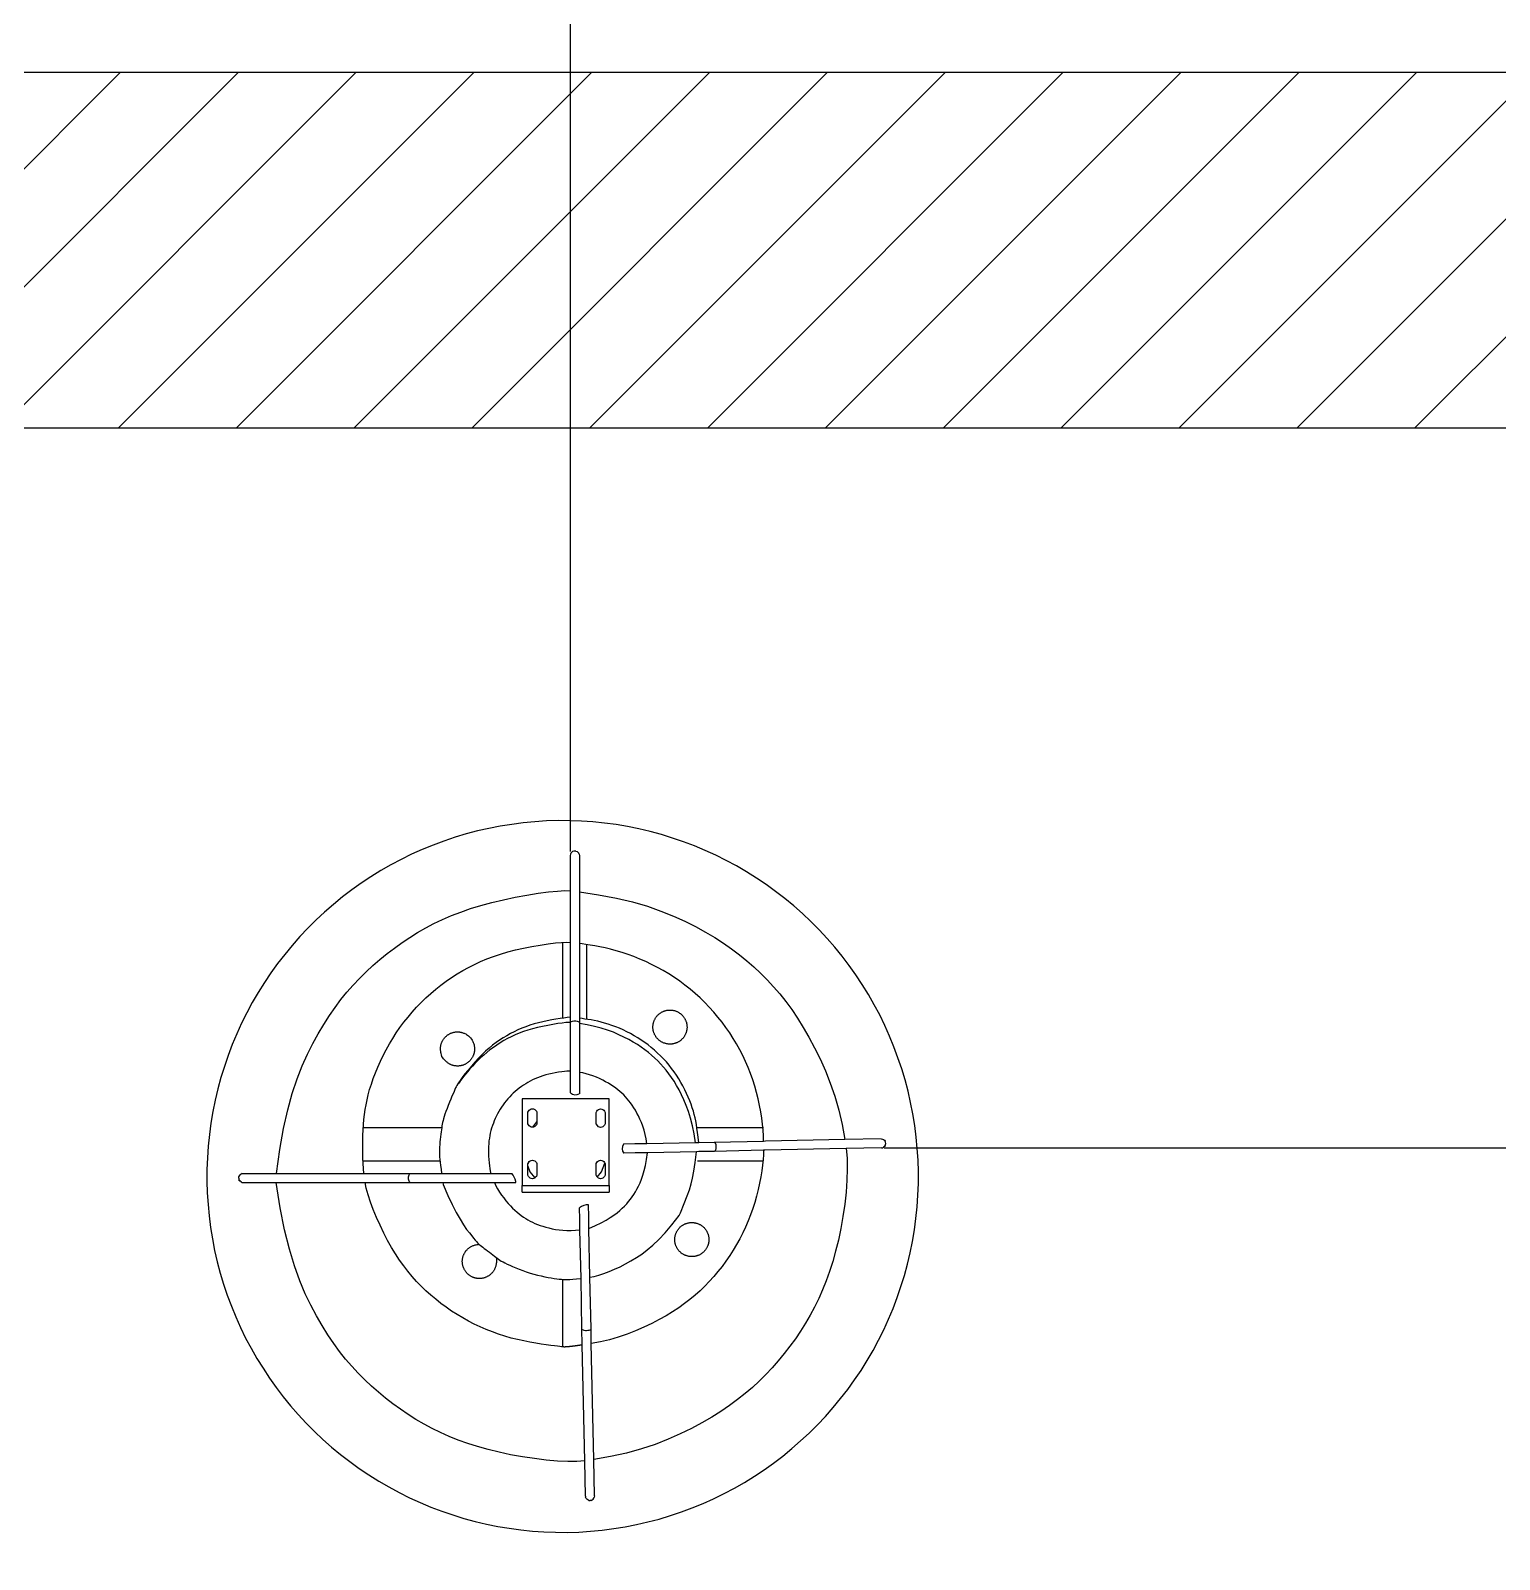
# Model space of a CAD drawing. Header units: inches. Extents: x 474 to 5633, y -332 to 1348.
# Drawn here: x 4706.35 to 4739.4, y 389.75 to 424.14 of the extents above; entities that cross this region are included whole.
import ezdxf

# ---------------------------------------------------------------- set-up
doc = ezdxf.new("R2010")
doc.units = ezdxf.units.IN
doc.header["$LTSCALE"] = 20
doc.header["$MEASUREMENT"] = 0
doc.layers.add('Dimensions', color=9, linetype='Continuous', plot=False)
doc.layers.add('Hatches', color=3, linetype='Continuous', plot=False)
doc.layers.add('Edges', color=7, linetype='Continuous')
doc.styles.get("Standard").update_dxf_attribs({"font": 'txt.shx', "height": 12})
doc.dimstyles.new('iut', dxfattribs={"dimtxt": 0.18, "dimasz": 2.1175, "dimexe": 0.18, "dimexo": 0.0625, "dimgap": 0.09, "dimtad": 0, "dimtih": 1, "dimtoh": 1, "dimzin": 0, "dimdsep": 46, "dimlunit": 4, "dimtxsty": 'Standard', "dimblk": 'ARCHTICK', "dimcen": 0.09, "dimadec": 0, "dimazin": 0, "dimtfac": 1, "dimtofl": 0, "dimtmove": 0, "dimatfit": 3, "dimldrblk": 'ARCHTICK', "dimfxl": 1, "dimtolj": 1, "dimtzin": 0, "dimarcsym": 0})

# ---------------------------------------------------------------- blocks, each defined once
blk = doc.blocks.new('Surge Arrester pl')
for centre, radius, start, end in [((219.389, 185.266), 0.128, 231.4841, 296.1768), ((220.212, 184.321), 0.116, 145.188, 217.1673), ((218.2, 183.759), 0.288, 13.0822, 39.8207), ((219.581, 183.263), 0.206, 89.1848, 130.0267)]:
    blk.add_arc(centre, radius, start, end)
at = {"layer": 'Edges'}
for p, q in [((219.311, 188.785), (219.309, 188.767)), ((219.318, 188.801), (219.311, 188.785)), ((219.329, 188.815), (219.318, 188.801)), ((219.329, 188.815), (219.343, 188.826)), ((219.36, 188.833), (219.343, 188.826)), ((219.377, 188.835), (219.36, 188.833)), ((219.395, 188.833), (219.377, 188.835)), ((219.395, 188.833), (219.411, 188.826)), ((219.426, 188.815), (219.411, 188.826)), ((219.426, 188.815), (219.436, 188.801)), ((219.443, 188.785), (219.436, 188.801)), ((219.443, 188.785), (219.446, 188.767)), ((219.309, 188.767), (219.309, 188.231)), ((219.446, 188.767), (219.446, 188.215)), ((219.309, 188.231), (219.309, 187.449)), ((219.446, 188.215), (219.446, 187.431)), ((219.197, 186.301), (219.197, 187.449)), ((219.197, 187.417), (219.197, 187.438)), ((219.309, 187.449), (219.309, 187.432)), ((219.309, 187.432), (219.309, 187.417)), ((219.309, 187.417), (219.309, 186.316)), ((219.446, 187.431), (219.446, 187.424)), ((219.446, 187.424), (219.446, 187.417)), ((219.446, 187.417), (219.446, 186.298)), ((219.553, 187.417), (219.553, 186.284)), ((219.309, 186.316), (219.309, 186.235)), ((219.309, 186.232), (219.311, 186.239)), ((219.309, 186.235), (219.309, 186.232)), ((219.309, 186.232), (219.309, 185.496)), ((219.311, 186.239), (219.318, 186.245)), ((219.318, 186.245), (219.329, 186.251)), ((219.329, 186.251), (219.343, 186.255)), ((219.343, 186.255), (219.36, 186.258)), ((219.36, 186.258), (219.377, 186.259)), ((219.377, 186.259), (219.395, 186.258)), ((219.395, 186.258), (219.411, 186.255)), ((219.411, 186.255), (219.426, 186.251)), ((219.426, 186.251), (219.436, 186.245)), ((219.436, 186.245), (219.443, 186.239)), ((219.443, 186.239), (219.446, 186.232)), ((219.446, 186.298), (219.446, 186.232)), ((219.446, 186.232), (219.446, 186.217)), ((219.446, 186.217), (219.446, 185.478)), ((219.309, 185.496), (219.309, 185.335)), ((219.309, 185.335), (219.309, 185.165)), ((219.446, 185.478), (219.446, 185.32)), ((219.446, 185.32), (219.446, 185.15)), ((218.58, 185.076), (218.58, 183.759)), ((219.896, 185.076), (218.58, 185.076)), ((219.896, 183.759), (219.896, 185.076)), ((218.663, 184.856), (218.665, 184.874)), ((218.663, 184.716), (218.663, 184.856)), ((218.665, 184.874), (218.672, 184.891)), ((218.672, 184.891), (218.683, 184.905)), ((218.683, 184.905), (218.698, 184.916)), ((218.698, 184.916), (218.715, 184.923)), ((218.715, 184.923), (218.733, 184.926)), ((218.733, 184.926), (218.751, 184.923)), ((218.751, 184.923), (218.768, 184.916)), ((218.768, 184.916), (218.782, 184.905)), ((218.782, 184.905), (218.794, 184.891)), ((218.794, 184.891), (218.801, 184.874)), ((218.801, 184.874), (218.803, 184.856)), ((218.803, 184.856), (218.803, 184.73)), ((219.699, 184.853), (219.702, 184.871)), ((219.699, 184.713), (219.699, 184.853)), ((219.702, 184.871), (219.709, 184.888)), ((219.709, 184.888), (219.72, 184.903)), ((219.72, 184.903), (219.734, 184.914)), ((219.734, 184.914), (219.751, 184.921)), ((219.751, 184.921), (219.769, 184.923)), ((219.769, 184.923), (219.787, 184.921)), ((219.787, 184.921), (219.804, 184.914)), ((219.804, 184.914), (219.819, 184.903)), ((219.819, 184.903), (219.83, 184.888)), ((219.83, 184.888), (219.837, 184.871)), ((219.837, 184.871), (219.839, 184.853)), ((219.839, 184.853), (219.839, 184.713)), ((216.168, 184.643), (217.358, 184.643)), ((218.665, 184.698), (218.663, 184.716)), ((218.672, 184.681), (218.665, 184.698)), ((218.683, 184.666), (218.672, 184.681)), ((218.698, 184.655), (218.683, 184.666)), ((218.715, 184.648), (218.698, 184.655)), ((218.733, 184.646), (218.715, 184.648)), ((218.736, 184.646), (218.733, 184.646)), ((218.796, 184.725), (218.736, 184.646)), ((218.751, 184.648), (218.736, 184.646)), ((218.768, 184.655), (218.751, 184.648)), ((218.782, 184.666), (218.768, 184.655)), ((218.794, 184.681), (218.782, 184.666)), ((218.801, 184.698), (218.794, 184.681)), ((218.803, 184.73), (218.796, 184.725)), ((218.803, 184.716), (218.801, 184.698)), ((218.803, 184.73), (218.803, 184.716)), ((219.701, 184.698), (219.699, 184.713)), ((219.737, 184.652), (219.701, 184.698)), ((219.702, 184.695), (219.701, 184.698)), ((219.709, 184.678), (219.702, 184.695)), ((219.72, 184.664), (219.709, 184.678)), ((219.734, 184.653), (219.72, 184.664)), ((219.737, 184.652), (219.734, 184.653)), ((219.751, 184.646), (219.737, 184.652)), ((219.769, 184.643), (219.751, 184.646)), ((219.787, 184.646), (219.769, 184.643)), ((219.804, 184.653), (219.787, 184.646)), ((219.819, 184.664), (219.804, 184.653)), ((219.83, 184.678), (219.819, 184.664)), ((219.837, 184.695), (219.83, 184.678)), ((219.839, 184.713), (219.837, 184.695)), ((221.231, 184.643), (222.241, 184.643)), ((220.286, 184.391), (220.117, 184.388)), ((220.47, 184.395), (220.286, 184.391)), ((221.208, 184.41), (220.47, 184.395)), ((221.261, 184.411), (221.208, 184.41)), ((221.491, 184.416), (221.261, 184.411)), ((222.241, 184.431), (221.491, 184.416)), ((221.491, 184.416), (221.498, 184.414)), ((221.498, 184.414), (221.505, 184.407)), ((221.505, 184.407), (221.511, 184.396)), ((221.511, 184.396), (221.515, 184.382)), ((221.515, 184.382), (221.518, 184.366)), ((222.269, 184.432), (222.241, 184.431)), ((223.473, 184.457), (222.269, 184.432)), ((224.026, 184.468), (223.473, 184.457)), ((224.026, 184.468), (224.044, 184.466)), ((224.044, 184.466), (224.06, 184.46)), ((224.06, 184.46), (224.075, 184.449)), ((224.075, 184.449), (224.086, 184.435)), ((224.093, 184.419), (224.086, 184.435)), ((224.087, 184.367), (224.094, 184.384)), ((224.096, 184.401), (224.093, 184.419)), ((224.094, 184.384), (224.096, 184.401)), ((218.698, 184.136), (218.715, 184.143)), ((218.715, 184.143), (218.733, 184.145)), ((218.733, 184.145), (218.751, 184.143)), ((218.751, 184.143), (218.768, 184.136)), ((219.734, 184.136), (219.751, 184.143)), ((219.751, 184.143), (219.769, 184.145)), ((219.769, 184.145), (219.787, 184.143)), ((219.787, 184.143), (219.804, 184.136)), ((220.292, 184.255), (220.12, 184.251)), ((220.482, 184.259), (220.292, 184.255)), ((221.223, 184.274), (220.482, 184.259)), ((221.257, 184.275), (221.223, 184.274)), ((221.494, 184.279), (221.257, 184.275)), ((222.241, 184.295), (221.494, 184.279)), ((221.501, 184.282), (221.494, 184.279)), ((221.507, 184.289), (221.501, 184.282)), ((221.513, 184.3), (221.507, 184.289)), ((221.517, 184.314), (221.513, 184.3)), ((221.519, 184.331), (221.517, 184.314)), ((221.518, 184.366), (221.519, 184.348)), ((221.519, 184.348), (221.519, 184.331)), ((222.263, 184.295), (222.241, 184.295)), ((223.493, 184.321), (222.263, 184.295)), ((224.029, 184.332), (223.493, 184.321)), ((224.029, 184.332), (224.045, 184.334)), ((224.045, 184.334), (224.046, 184.334)), ((224.046, 184.334), (224.063, 184.341)), ((224.077, 184.353), (224.063, 184.341)), ((224.087, 184.367), (224.077, 184.353)), ((214.287, 183.909), (214.297, 183.923)), ((214.312, 183.934), (214.297, 183.923)), ((214.328, 183.941), (214.312, 183.934)), ((214.328, 183.941), (214.346, 183.943)), ((214.346, 183.943), (214.851, 183.943)), ((214.851, 183.943), (216.178, 183.943)), ((217.331, 184.131), (216.163, 184.131)), ((216.178, 183.943), (216.881, 183.943)), ((216.858, 183.909), (216.862, 183.923)), ((216.862, 183.923), (216.868, 183.934)), ((216.868, 183.934), (216.874, 183.941)), ((216.874, 183.941), (216.881, 183.943)), ((216.881, 183.943), (217.355, 183.943)), ((217.355, 183.943), (218.101, 183.943)), ((218.101, 183.943), (218.234, 183.943)), ((218.234, 183.943), (218.422, 183.943)), ((218.663, 184.075), (218.665, 184.093)), ((218.663, 184.053), (218.663, 184.075)), ((218.663, 184.053), (218.697, 183.971)), ((218.663, 183.935), (218.663, 184.053)), ((218.665, 183.917), (218.663, 183.935)), ((218.672, 184.11), (218.665, 184.093)), ((218.672, 183.9), (218.665, 183.917)), ((218.672, 184.11), (218.683, 184.125)), ((218.683, 184.125), (218.698, 184.136)), ((218.697, 183.971), (218.77, 183.876)), ((218.768, 184.136), (218.782, 184.125)), ((218.782, 184.125), (218.794, 184.11)), ((218.794, 184.11), (218.801, 184.093)), ((218.801, 183.917), (218.794, 183.9)), ((218.801, 184.093), (218.803, 184.075)), ((218.803, 183.935), (218.801, 183.917)), ((218.803, 184.075), (218.803, 183.935)), ((219.699, 184.075), (219.702, 184.093)), ((219.699, 183.935), (219.699, 184.075)), ((219.702, 183.917), (219.699, 183.935)), ((219.702, 184.093), (219.709, 184.11)), ((219.709, 183.9), (219.702, 183.917)), ((219.709, 184.11), (219.72, 184.125)), ((219.717, 183.889), (219.78, 183.971)), ((219.72, 184.125), (219.734, 184.136)), ((219.78, 183.971), (219.834, 184.101)), ((219.804, 184.136), (219.819, 184.125)), ((219.819, 184.125), (219.83, 184.11)), ((219.83, 184.11), (219.834, 184.101)), ((219.837, 183.917), (219.83, 183.9)), ((219.834, 184.101), (219.837, 184.093)), ((219.837, 184.093), (219.839, 184.075)), ((219.839, 183.935), (219.837, 183.917)), ((219.839, 184.075), (219.839, 183.935)), ((222.232, 184.131), (221.238, 184.131)), ((214.277, 183.875), (214.28, 183.893)), ((214.277, 183.875), (214.28, 183.857)), ((214.28, 183.893), (214.287, 183.909)), ((214.28, 183.857), (214.286, 183.842)), ((214.286, 183.834), (214.286, 183.842)), ((214.286, 183.842), (214.287, 183.841)), ((214.287, 183.841), (214.286, 183.834)), ((214.297, 183.827), (214.287, 183.841)), ((214.312, 183.816), (214.297, 183.827)), ((214.312, 183.816), (214.328, 183.809)), ((214.328, 183.809), (214.346, 183.807)), ((214.346, 183.807), (214.844, 183.807)), ((214.844, 183.807), (216.196, 183.807)), ((216.196, 183.807), (216.881, 183.807)), ((216.854, 183.875), (216.855, 183.893)), ((216.855, 183.857), (216.854, 183.875)), ((216.855, 183.893), (216.858, 183.909)), ((216.858, 183.841), (216.855, 183.857)), ((216.862, 183.827), (216.858, 183.841)), ((216.868, 183.816), (216.862, 183.827)), ((216.874, 183.809), (216.868, 183.816)), ((216.881, 183.807), (216.874, 183.809)), ((216.881, 183.807), (217.373, 183.807)), ((217.373, 183.807), (217.377, 183.777)), ((217.373, 183.807), (218.158, 183.807)), ((218.158, 183.807), (218.295, 183.807)), ((218.295, 183.807), (218.481, 183.807)), ((218.481, 183.816), (218.481, 183.824)), ((218.481, 183.809), (218.481, 183.816)), ((218.481, 183.807), (218.481, 183.809)), ((218.58, 183.658), (218.58, 183.759)), ((218.58, 183.759), (219.896, 183.759)), ((218.683, 183.886), (218.672, 183.9)), ((218.698, 183.875), (218.683, 183.886)), ((218.715, 183.868), (218.698, 183.875)), ((218.733, 183.865), (218.715, 183.868)), ((218.751, 183.868), (218.733, 183.865)), ((218.768, 183.875), (218.751, 183.868)), ((218.77, 183.876), (218.768, 183.875)), ((218.782, 183.886), (218.77, 183.876)), ((218.794, 183.9), (218.782, 183.886)), ((219.717, 183.889), (219.709, 183.9)), ((219.72, 183.886), (219.717, 183.889)), ((219.734, 183.875), (219.72, 183.886)), ((219.751, 183.868), (219.734, 183.875)), ((219.769, 183.865), (219.751, 183.868)), ((219.787, 183.868), (219.769, 183.865)), ((219.804, 183.875), (219.787, 183.868)), ((219.819, 183.886), (219.804, 183.875)), ((219.83, 183.9), (219.819, 183.886)), ((219.896, 183.759), (219.896, 183.658)), ((218.58, 183.658), (219.896, 183.658)), ((219.588, 183.287), (219.584, 183.469)), ((219.452, 183.251), (219.449, 183.421)), ((219.455, 183.09), (219.452, 183.251)), ((219.592, 183.111), (219.588, 183.287)), ((220.962, 183.305), (220.979, 183.346)), ((219.471, 182.353), (219.455, 183.09)), ((219.607, 182.371), (219.592, 183.111)), ((218.182, 182.671), (218.187, 182.657)), ((219.197, 181.31), (219.197, 182.336)), ((219.486, 181.584), (219.471, 182.353)), ((219.623, 181.587), (219.607, 182.371)), ((219.489, 181.577), (219.486, 181.584)), ((219.491, 181.348), (219.486, 181.584)), ((219.496, 181.571), (219.489, 181.577)), ((219.507, 181.565), (219.496, 181.571)), ((219.521, 181.561), (219.507, 181.565)), ((219.538, 181.559), (219.521, 181.561)), ((219.555, 181.558), (219.538, 181.559)), ((219.573, 181.56), (219.555, 181.558)), ((219.589, 181.563), (219.573, 181.56)), ((219.603, 181.567), (219.589, 181.563)), ((219.614, 181.573), (219.603, 181.567)), ((219.621, 181.58), (219.614, 181.573)), ((219.623, 181.587), (219.621, 181.58)), ((219.627, 181.366), (219.623, 181.587)), ((219.664, 179.605), (219.627, 181.366)), ((219.491, 181.344), (219.491, 181.348)), ((219.527, 179.585), (219.491, 181.344)), ((219.538, 179.049), (219.527, 179.585)), ((219.675, 179.052), (219.664, 179.605)), ((219.538, 179.049), (219.541, 179.033)), ((219.675, 179.052), (219.673, 179.034)), ((219.541, 179.033), (219.541, 179.032)), ((219.548, 179.015), (219.541, 179.032)), ((219.559, 179.001), (219.548, 179.015)), ((219.574, 178.991), (219.559, 179.001)), ((219.59, 178.984), (219.574, 178.991)), ((219.59, 178.984), (219.608, 178.982)), ((219.626, 178.985), (219.608, 178.982)), ((219.626, 178.985), (219.642, 178.992)), ((219.642, 178.992), (219.656, 179.003)), ((219.656, 179.003), (219.667, 179.018)), ((219.667, 179.018), (219.673, 179.034))]:
    blk.add_line(p, q, dxfattribs=at)
for points in [[(223.832, 186.658), (223.739, 186.808), (223.642, 186.955), (223.539, 187.099), (223.432, 187.239), (223.321, 187.376), (223.205, 187.51), (223.084, 187.639), (222.96, 187.764), (222.831, 187.886), (222.699, 188.002), (222.563, 188.115), (222.423, 188.223), (222.28, 188.326), (222.133, 188.425), (221.984, 188.519), (221.831, 188.608), (221.675, 188.691), (221.517, 188.77), (221.357, 188.844), (221.194, 188.912), (221.028, 188.974), (220.861, 189.032), (220.693, 189.084), (220.522, 189.13), (220.35, 189.171), (220.177, 189.206), (220.003, 189.235), (219.828, 189.259), (219.652, 189.277), (219.476, 189.289), (219.299, 189.295), (219.123, 189.296), (218.946, 189.291), (218.77, 189.28), (218.594, 189.263), (218.419, 189.24), (218.244, 189.212), (218.071, 189.178), (217.899, 189.139), (217.728, 189.094), (217.559, 189.043), (217.391, 188.987), (217.226, 188.925), (217.062, 188.858), (216.901, 188.786), (216.742, 188.708), (216.586, 188.625), (216.433, 188.538), (216.283, 188.445), (216.136, 188.347), (215.992, 188.245), (215.851, 188.138), (215.714, 188.026), (215.581, 187.91), (215.452, 187.79), (215.326, 187.665), (215.205, 187.537), (215.088, 187.404), (214.976, 187.268), (214.868, 187.128), (214.764, 186.985), (214.666, 186.839), (214.572, 186.689), (214.483, 186.536), (214.399, 186.381), (214.321, 186.223), (214.247, 186.062), (214.179, 185.899), (214.116, 185.734), (214.059, 185.567), (214.007, 185.398), (213.961, 185.227), (213.92, 185.056), (213.885, 184.882), (213.856, 184.708), (213.832, 184.533), (213.814, 184.357), (213.802, 184.181), (213.795, 184.005), (213.795, 183.828), (213.8, 183.651), (213.811, 183.475), (213.828, 183.299), (213.85, 183.124), (213.878, 182.95), (213.912, 182.776), (213.952, 182.604), (213.997, 182.433), (214.048, 182.264), (214.104, 182.097), (214.165, 181.931), (214.233, 181.768), (214.305, 181.606), (214.382, 181.448), (214.465, 181.292), (214.553, 181.138), (214.646, 180.988), (214.743, 180.841), (214.846, 180.697), (214.953, 180.556), (215.065, 180.42), (215.181, 180.286), (215.301, 180.157), (215.425, 180.032), (215.554, 179.91), (215.686, 179.794), (215.822, 179.681), (215.962, 179.573), (216.105, 179.47), (216.252, 179.371), (216.402, 179.277), (216.554, 179.188), (216.71, 179.105), (216.868, 179.026), (217.029, 178.952), (217.192, 178.884), (217.357, 178.821), (217.524, 178.764), (217.693, 178.712), (217.863, 178.666), (218.035, 178.625), (218.208, 178.59), (218.382, 178.561), (218.558, 178.537), (218.733, 178.519), (218.909, 178.507), (219.086, 178.501), (219.263, 178.5), (219.439, 178.505), (219.616, 178.516), (219.791, 178.533), (219.967, 178.556), (220.141, 178.584), (220.314, 178.618), (220.487, 178.657), (220.657, 178.702), (220.827, 178.753), (220.994, 178.809), (221.16, 178.871), (221.323, 178.938), (221.484, 179.01), (221.643, 179.088), (221.799, 179.171), (221.952, 179.258), (222.103, 179.351), (222.25, 179.449), (222.394, 179.551), (222.534, 179.658), (222.671, 179.77), (222.804, 179.886), (222.934, 180.006), (223.059, 180.131), (223.18, 180.259), (223.297, 180.392), (223.41, 180.528), (223.518, 180.668), (223.621, 180.811), (223.72, 180.957), (223.813, 181.107), (223.902, 181.26), (223.986, 181.415), (224.065, 181.573), (224.138, 181.734), (224.206, 181.897), (224.269, 182.062), (224.326, 182.229), (224.378, 182.398), (224.425, 182.569), (224.465, 182.74), (224.5, 182.914), (224.53, 183.088), (224.553, 183.263), (224.571, 183.439), (224.583, 183.615), (224.59, 183.791), (224.59, 183.968), (224.585, 184.145), (224.574, 184.321), (224.558, 184.497), (224.535, 184.672), (224.507, 184.846), (224.473, 185.02), (224.434, 185.192), (224.388, 185.363), (224.338, 185.532), (224.281, 185.699), (224.22, 185.865), (224.153, 186.028), (224.08, 186.189), (224.003, 186.348), (223.92, 186.504)], [(221.079, 186.145), (221.078, 186.136), (221.077, 186.128), (221.076, 186.119), (221.074, 186.111), (221.072, 186.103), (221.07, 186.095), (221.068, 186.087), (221.065, 186.079), (221.062, 186.071), (221.059, 186.063), (221.056, 186.055), (221.052, 186.047), (221.048, 186.04), (221.044, 186.033), (221.039, 186.025), (221.035, 186.018), (221.03, 186.011), (221.025, 186.005), (221.019, 185.998), (221.014, 185.992), (221.008, 185.985), (221.002, 185.979), (220.996, 185.974), (220.989, 185.968), (220.983, 185.963), (220.976, 185.957), (220.969, 185.952), (220.962, 185.948), (220.955, 185.943), (220.948, 185.939), (220.94, 185.935), (220.933, 185.931), (220.925, 185.928), (220.917, 185.924), (220.909, 185.921), (220.901, 185.918), (220.893, 185.916), (220.885, 185.914), (220.877, 185.912), (220.869, 185.91), (220.86, 185.909), (220.852, 185.907), (220.843, 185.907), (220.835, 185.906), (220.826, 185.906), (220.818, 185.906), (220.81, 185.906), (220.801, 185.906), (220.793, 185.907), (220.784, 185.908), (220.776, 185.91), (220.768, 185.911), (220.759, 185.913), (220.751, 185.915), (220.743, 185.918), (220.735, 185.92), (220.727, 185.923), (220.719, 185.926), (220.711, 185.93), (220.704, 185.934), (220.696, 185.938), (220.689, 185.942), (220.682, 185.946), (220.675, 185.951), (220.668, 185.956), (220.661, 185.961), (220.654, 185.966), (220.648, 185.972), (220.642, 185.978), (220.636, 185.984), (220.63, 185.99), (220.624, 185.996), (220.619, 186.003), (220.614, 186.009), (220.609, 186.016), (220.604, 186.023), (220.6, 186.03), (220.595, 186.038), (220.591, 186.045), (220.587, 186.053), (220.584, 186.06), (220.581, 186.068), (220.578, 186.076), (220.575, 186.084), (220.572, 186.092), (220.57, 186.1), (220.568, 186.109), (220.566, 186.117), (220.565, 186.125), (220.564, 186.134), (220.563, 186.142), (220.562, 186.151), (220.562, 186.159), (220.562, 186.167), (220.562, 186.176), (220.563, 186.184), (220.564, 186.193), (220.565, 186.201), (220.566, 186.21), (220.568, 186.218), (220.569, 186.226), (220.572, 186.234), (220.574, 186.243), (220.577, 186.251), (220.58, 186.258), (220.583, 186.266), (220.586, 186.274), (220.59, 186.282), (220.594, 186.289), (220.598, 186.297), (220.603, 186.304), (220.607, 186.311), (220.612, 186.318), (220.617, 186.324), (220.623, 186.331), (220.628, 186.337), (220.634, 186.344), (220.64, 186.35), (220.646, 186.356), (220.652, 186.361), (220.659, 186.367), (220.666, 186.372), (220.673, 186.377), (220.68, 186.381), (220.687, 186.386), (220.694, 186.39), (220.701, 186.394), (220.709, 186.398), (220.717, 186.402), (220.725, 186.405), (220.732, 186.408), (220.74, 186.411), (220.749, 186.413), (220.757, 186.415), (220.765, 186.417), (220.773, 186.419), (220.782, 186.42), (220.79, 186.422), (220.798, 186.422), (220.807, 186.423), (220.815, 186.423), (220.824, 186.423), (220.832, 186.423), (220.841, 186.423), (220.849, 186.422), (220.858, 186.421), (220.866, 186.42), (220.874, 186.418), (220.883, 186.416), (220.891, 186.414), (220.899, 186.411), (220.907, 186.409), (220.915, 186.406), (220.923, 186.403), (220.93, 186.399), (220.938, 186.395), (220.946, 186.391), (220.953, 186.387), (220.96, 186.383), (220.967, 186.378), (220.974, 186.373), (220.981, 186.368), (220.987, 186.363), (220.994, 186.357), (221, 186.352), (221.006, 186.346), (221.012, 186.339), (221.018, 186.333), (221.023, 186.327), (221.028, 186.32), (221.033, 186.313), (221.038, 186.306), (221.042, 186.299), (221.047, 186.291), (221.051, 186.284), (221.054, 186.276), (221.058, 186.269), (221.061, 186.261), (221.064, 186.253), (221.067, 186.245), (221.07, 186.237), (221.072, 186.229), (221.074, 186.22), (221.075, 186.212), (221.077, 186.204), (221.078, 186.195), (221.079, 186.187), (221.079, 186.179), (221.08, 186.17), (221.08, 186.162), (221.08, 186.153)], [(221.386, 183.053), (221.39, 183.045), (221.393, 183.037), (221.396, 183.029), (221.399, 183.021), (221.401, 183.013), (221.404, 183.005), (221.405, 182.997), (221.407, 182.989), (221.409, 182.98), (221.41, 182.972), (221.411, 182.963), (221.411, 182.955), (221.412, 182.946), (221.412, 182.938), (221.411, 182.93), (221.411, 182.921), (221.41, 182.913), (221.409, 182.904), (221.408, 182.896), (221.406, 182.888), (221.404, 182.879), (221.402, 182.871), (221.4, 182.863), (221.397, 182.855), (221.394, 182.847), (221.391, 182.839), (221.387, 182.831), (221.384, 182.824), (221.38, 182.816), (221.375, 182.809), (221.371, 182.802), (221.366, 182.795), (221.361, 182.788), (221.356, 182.781), (221.351, 182.774), (221.345, 182.768), (221.34, 182.762), (221.334, 182.756), (221.328, 182.75), (221.321, 182.744), (221.315, 182.739), (221.308, 182.734), (221.301, 182.729), (221.294, 182.724), (221.287, 182.72), (221.28, 182.715), (221.272, 182.711), (221.265, 182.707), (221.257, 182.704), (221.249, 182.701), (221.241, 182.698), (221.233, 182.695), (221.225, 182.692), (221.217, 182.69), (221.209, 182.688), (221.2, 182.686), (221.192, 182.685), (221.184, 182.684), (221.175, 182.683), (221.167, 182.682), (221.158, 182.682), (221.15, 182.682), (221.141, 182.682), (221.133, 182.683), (221.124, 182.684), (221.116, 182.685), (221.108, 182.686), (221.099, 182.688), (221.091, 182.689), (221.083, 182.692), (221.075, 182.694), (221.067, 182.697), (221.059, 182.7), (221.051, 182.703), (221.043, 182.706), (221.036, 182.71), (221.028, 182.714), (221.021, 182.718), (221.013, 182.723), (221.006, 182.727), (221, 182.732), (220.993, 182.737), (220.986, 182.743), (220.98, 182.748), (220.974, 182.754), (220.968, 182.76), (220.962, 182.766), (220.956, 182.772), (220.951, 182.779), (220.946, 182.786), (220.941, 182.793), (220.936, 182.8), (220.931, 182.807), (220.927, 182.814), (220.923, 182.821), (220.919, 182.829), (220.916, 182.837), (220.912, 182.845), (220.909, 182.852), (220.907, 182.861), (220.904, 182.869), (220.902, 182.877), (220.9, 182.885), (220.898, 182.893), (220.897, 182.902), (220.896, 182.91), (220.895, 182.918), (220.894, 182.927), (220.894, 182.935), (220.894, 182.944), (220.894, 182.952), (220.895, 182.961), (220.895, 182.969), (220.896, 182.978), (220.898, 182.986), (220.899, 182.994), (220.901, 183.003), (220.903, 183.011), (220.906, 183.019), (220.908, 183.027), (220.911, 183.035), (220.915, 183.043), (220.918, 183.05), (220.922, 183.058), (220.926, 183.066), (220.93, 183.073), (220.934, 183.08), (220.939, 183.087), (220.944, 183.094), (220.949, 183.101), (220.954, 183.107), (220.96, 183.114), (220.966, 183.12), (220.972, 183.126), (220.978, 183.132), (220.984, 183.138), (220.991, 183.143), (220.997, 183.148), (221.004, 183.153), (221.011, 183.158), (221.018, 183.162), (221.026, 183.167), (221.033, 183.171), (221.041, 183.174), (221.049, 183.178), (221.056, 183.181), (221.064, 183.184), (221.072, 183.187), (221.08, 183.19), (221.089, 183.192), (221.097, 183.194), (221.105, 183.195), (221.113, 183.197), (221.122, 183.198), (221.13, 183.199), (221.139, 183.199), (221.147, 183.2), (221.156, 183.2), (221.164, 183.2), (221.173, 183.199), (221.181, 183.198), (221.189, 183.197), (221.198, 183.196), (221.206, 183.194), (221.214, 183.192), (221.223, 183.19), (221.231, 183.188), (221.239, 183.185), (221.247, 183.182), (221.254, 183.179), (221.262, 183.176), (221.27, 183.172), (221.277, 183.168), (221.285, 183.164), (221.292, 183.159), (221.299, 183.155), (221.306, 183.15), (221.313, 183.145), (221.319, 183.139), (221.326, 183.134), (221.332, 183.128), (221.338, 183.122), (221.344, 183.116), (221.349, 183.109), (221.355, 183.103), (221.36, 183.096), (221.365, 183.089), (221.37, 183.082), (221.374, 183.075), (221.378, 183.068), (221.382, 183.06)]]:
    blk.add_lwpolyline(points, close=True, dxfattribs=at)
for points in [[(214.851, 183.943), (214.901, 184.306), (214.958, 184.626), (215.021, 184.908), (215.09, 185.158), (215.164, 185.378), (215.241, 185.575), (215.321, 185.752), (215.402, 185.914), (215.485, 186.064), (215.568, 186.206), (215.653, 186.338), (215.74, 186.463), (215.828, 186.581), (215.919, 186.692), (216.013, 186.799), (216.11, 186.902), (216.21, 187.001), (216.313, 187.097), (216.419, 187.19), (216.528, 187.279), (216.64, 187.364), (216.755, 187.446), (216.872, 187.523), (216.992, 187.597), (217.115, 187.668), (217.24, 187.734), (217.37, 187.796), (217.506, 187.855), (217.647, 187.91), (217.796, 187.961), (217.953, 188.01), (218.118, 188.054), (218.293, 188.096), (218.472, 188.134), (218.65, 188.166), (218.82, 188.194), (218.976, 188.215), (219.114, 188.228), (219.227, 188.234), (219.309, 188.231)], [(219.446, 188.215), (219.739, 188.173), (220.008, 188.122), (220.254, 188.063), (220.478, 187.997), (220.684, 187.925), (220.873, 187.849), (221.047, 187.77), (221.208, 187.688), (221.359, 187.606), (221.5, 187.522), (221.633, 187.438), (221.757, 187.351), (221.875, 187.262), (221.987, 187.171), (222.094, 187.078), (222.197, 186.981), (222.296, 186.881), (222.392, 186.776), (222.486, 186.667), (222.578, 186.552), (222.668, 186.429), (222.756, 186.299), (222.843, 186.16), (222.929, 186.011), (223.015, 185.852), (223.099, 185.683), (223.179, 185.503), (223.254, 185.314), (223.322, 185.114), (223.383, 184.905), (223.433, 184.685), (223.473, 184.457)], [(216.178, 183.943), (216.17, 184.017), (216.164, 184.095), (216.16, 184.178), (216.158, 184.263), (216.158, 184.349), (216.159, 184.436), (216.162, 184.522), (216.166, 184.605), (216.171, 184.685), (216.177, 184.763), (216.185, 184.838), (216.196, 184.913), (216.209, 184.987), (216.224, 185.062), (216.242, 185.138), (216.264, 185.217), (216.29, 185.299), (216.319, 185.383), (216.351, 185.469), (216.387, 185.556), (216.427, 185.645), (216.469, 185.733), (216.514, 185.821), (216.563, 185.908), (216.614, 185.993), (216.668, 186.077), (216.724, 186.159), (216.784, 186.239), (216.846, 186.317), (216.91, 186.393), (216.977, 186.467), (217.046, 186.538), (217.118, 186.607), (217.191, 186.674), (217.267, 186.739), (217.345, 186.8), (217.425, 186.86), (217.507, 186.916), (217.591, 186.97), (217.676, 187.022), (217.763, 187.07), (217.853, 187.116), (217.945, 187.158), (218.041, 187.199), (218.142, 187.236), (218.247, 187.271), (218.359, 187.304), (218.476, 187.334), (218.6, 187.362), (218.727, 187.387), (218.852, 187.409), (218.972, 187.426), (219.082, 187.44), (219.177, 187.449), (219.254, 187.452), (219.309, 187.449)], [(222.241, 184.431), (222.239, 184.513), (222.234, 184.6), (222.226, 184.69), (222.214, 184.784), (222.2, 184.88), (222.182, 184.977), (222.161, 185.074), (222.136, 185.172), (222.109, 185.268), (222.078, 185.364), (222.045, 185.458), (222.008, 185.551), (221.968, 185.642), (221.926, 185.732), (221.88, 185.821), (221.832, 185.908), (221.781, 185.993), (221.727, 186.077), (221.67, 186.159), (221.611, 186.239), (221.549, 186.317), (221.485, 186.393), (221.418, 186.467), (221.349, 186.538), (221.277, 186.607), (221.203, 186.674), (221.127, 186.739), (221.049, 186.8), (220.969, 186.86), (220.888, 186.916), (220.804, 186.97), (220.718, 187.022), (220.632, 187.07), (220.543, 187.115), (220.454, 187.158), (220.364, 187.197), (220.274, 187.233), (220.185, 187.266), (220.096, 187.296), (220.007, 187.323), (219.92, 187.346), (219.836, 187.365), (219.755, 187.382), (219.679, 187.396), (219.609, 187.408), (219.546, 187.418), (219.491, 187.425), (219.446, 187.431)], [(219.309, 186.235), (219.284, 186.235), (219.242, 186.232), (219.187, 186.226), (219.12, 186.217), (219.046, 186.205), (218.968, 186.191), (218.888, 186.175), (218.809, 186.158), (218.734, 186.139), (218.663, 186.118), (218.596, 186.095), (218.532, 186.071), (218.471, 186.046), (218.412, 186.019), (218.355, 185.99), (218.3, 185.959), (218.246, 185.926), (218.193, 185.892), (218.141, 185.856), (218.09, 185.819), (218.041, 185.78), (217.994, 185.74), (217.948, 185.699), (217.904, 185.657), (217.862, 185.614), (217.822, 185.571), (217.784, 185.529), (217.749, 185.488), (217.718, 185.449), (217.689, 185.413), (217.664, 185.38), (217.642, 185.353), (217.625, 185.33), (217.61, 185.31), (217.598, 185.293), (217.588, 185.277), (217.578, 185.26), (217.568, 185.241), (217.557, 185.218), (217.545, 185.189), (217.529, 185.154), (217.512, 185.114), (217.494, 185.07), (217.475, 185.024), (217.456, 184.976), (217.438, 184.93), (217.421, 184.885), (217.407, 184.844), (217.394, 184.808), (217.385, 184.775), (217.377, 184.746), (217.371, 184.719), (217.365, 184.692), (217.361, 184.666), (217.357, 184.638), (217.353, 184.608), (217.349, 184.574), (217.344, 184.538), (217.34, 184.501), (217.335, 184.461), (217.331, 184.422), (217.328, 184.382), (217.325, 184.343), (217.323, 184.305), (217.323, 184.269), (217.324, 184.234), (217.326, 184.197), (217.329, 184.158), (217.334, 184.114), (217.339, 184.065), (217.347, 184.009), (217.355, 183.943)], [(219.309, 186.316), (219.263, 186.31), (219.211, 186.302), (219.153, 186.294), (219.091, 186.284), (219.026, 186.273), (218.959, 186.26), (218.891, 186.246), (218.824, 186.23), (218.759, 186.212), (218.695, 186.192), (218.633, 186.17), (218.572, 186.147), (218.513, 186.121), (218.456, 186.094), (218.399, 186.065), (218.344, 186.034), (218.289, 186.002), (218.236, 185.967), (218.183, 185.93), (218.13, 185.89), (218.077, 185.846), (218.024, 185.799), (217.971, 185.748), (217.917, 185.693), (217.862, 185.634), (217.808, 185.572), (217.757, 185.511), (217.71, 185.453), (217.669, 185.4), (217.636, 185.354), (217.612, 185.319), (217.599, 185.297)], [(221.261, 184.411), (221.25, 184.493), (221.24, 184.565), (221.231, 184.629), (221.222, 184.686), (221.212, 184.74), (221.202, 184.79), (221.19, 184.839), (221.176, 184.888), (221.16, 184.94), (221.141, 184.993), (221.121, 185.047), (221.098, 185.103), (221.073, 185.159), (221.046, 185.215), (221.017, 185.271), (220.986, 185.326), (220.954, 185.381), (220.92, 185.434), (220.884, 185.486), (220.846, 185.537), (220.807, 185.586), (220.766, 185.635), (220.723, 185.681), (220.679, 185.727), (220.634, 185.771), (220.587, 185.813), (220.538, 185.854), (220.489, 185.894), (220.438, 185.932), (220.386, 185.968), (220.333, 186.002), (220.278, 186.034), (220.223, 186.065), (220.167, 186.094), (220.11, 186.121), (220.054, 186.146), (219.997, 186.169), (219.941, 186.19), (219.885, 186.209), (219.83, 186.225), (219.776, 186.24), (219.724, 186.252), (219.673, 186.263), (219.624, 186.272), (219.576, 186.28), (219.53, 186.287), (219.487, 186.293), (219.446, 186.298)], [(217.361, 185.72), (217.354, 185.743), (217.349, 185.763), (217.345, 185.781), (217.342, 185.797), (217.34, 185.811), (217.339, 185.824), (217.339, 185.836), (217.339, 185.847), (217.34, 185.857), (217.341, 185.867), (217.342, 185.876), (217.344, 185.885), (217.346, 185.894), (217.348, 185.903), (217.35, 185.911), (217.353, 185.919), (217.356, 185.927), (217.359, 185.935), (217.363, 185.942), (217.366, 185.95), (217.37, 185.957), (217.375, 185.965), (217.379, 185.972), (217.384, 185.979), (217.389, 185.986), (217.394, 185.993), (217.399, 185.999), (217.405, 186.006), (217.41, 186.012), (217.416, 186.018), (217.422, 186.024), (217.429, 186.029), (217.435, 186.035), (217.442, 186.04), (217.449, 186.045), (217.456, 186.05), (217.463, 186.054), (217.47, 186.058), (217.478, 186.062), (217.485, 186.066), (217.493, 186.07), (217.501, 186.073), (217.509, 186.076), (217.517, 186.079), (217.525, 186.081), (217.533, 186.084), (217.541, 186.086), (217.55, 186.087), (217.558, 186.089), (217.566, 186.09), (217.575, 186.091), (217.583, 186.091), (217.592, 186.092), (217.6, 186.092), (217.609, 186.091), (217.617, 186.091), (217.626, 186.09), (217.634, 186.089), (217.643, 186.088), (217.651, 186.086), (217.66, 186.084), (217.669, 186.081), (217.679, 186.078), (217.688, 186.074), (217.699, 186.07), (217.709, 186.065), (217.721, 186.06), (217.733, 186.052), (217.747, 186.043), (217.762, 186.032), (217.778, 186.019), (217.796, 186.003)], [(217.796, 186.003), (217.809, 185.983), (217.82, 185.965), (217.828, 185.948), (217.835, 185.933), (217.84, 185.92), (217.844, 185.908), (217.848, 185.896), (217.85, 185.886), (217.852, 185.876), (217.854, 185.866), (217.855, 185.857), (217.856, 185.847), (217.856, 185.839), (217.856, 185.83), (217.856, 185.821), (217.855, 185.813), (217.855, 185.804), (217.854, 185.796), (217.852, 185.788), (217.851, 185.779), (217.849, 185.771), (217.847, 185.763), (217.844, 185.755), (217.842, 185.747), (217.839, 185.739), (217.835, 185.731), (217.832, 185.723), (217.828, 185.716), (217.824, 185.708), (217.82, 185.701), (217.816, 185.694), (217.811, 185.687), (217.806, 185.68), (217.801, 185.673), (217.796, 185.666), (217.79, 185.66), (217.784, 185.654), (217.778, 185.648), (217.772, 185.642), (217.766, 185.636), (217.759, 185.631), (217.753, 185.626), (217.746, 185.621), (217.739, 185.616), (217.732, 185.611), (217.724, 185.607), (217.717, 185.603), (217.709, 185.599), (217.702, 185.596), (217.694, 185.592), (217.686, 185.589), (217.678, 185.587), (217.67, 185.584), (217.662, 185.582), (217.653, 185.58), (217.645, 185.578), (217.637, 185.577), (217.628, 185.576), (217.62, 185.575), (217.611, 185.574), (217.603, 185.574), (217.594, 185.574), (217.586, 185.574), (217.577, 185.575), (217.569, 185.575), (217.561, 185.576), (217.552, 185.578), (217.544, 185.579), (217.536, 185.581), (217.527, 185.583), (217.519, 185.586), (217.511, 185.589), (217.503, 185.592), (217.495, 185.595), (217.488, 185.598), (217.48, 185.602), (217.472, 185.607), (217.464, 185.612), (217.455, 185.617), (217.447, 185.623), (217.438, 185.63), (217.429, 185.637), (217.419, 185.646), (217.409, 185.656), (217.399, 185.668), (217.387, 185.683), (217.375, 185.7), (217.361, 185.72)], [(221.208, 184.41), (221.187, 184.546), (221.162, 184.669), (221.134, 184.782), (221.102, 184.884), (221.069, 184.976), (221.033, 185.061), (220.997, 185.139), (220.959, 185.211), (220.921, 185.279), (220.883, 185.342), (220.844, 185.401), (220.804, 185.456), (220.764, 185.509), (220.722, 185.558), (220.679, 185.606), (220.635, 185.651), (220.59, 185.695), (220.542, 185.738), (220.493, 185.78), (220.44, 185.82), (220.385, 185.86), (220.326, 185.899), (220.263, 185.937), (220.195, 185.975), (220.123, 186.013), (220.046, 186.049), (219.963, 186.085), (219.874, 186.118), (219.778, 186.148), (219.675, 186.175), (219.564, 186.198), (219.446, 186.217)], [(219.309, 185.496), (219.288, 185.497), (219.258, 185.495), (219.221, 185.492), (219.178, 185.486), (219.131, 185.479), (219.081, 185.471), (219.031, 185.461), (218.982, 185.45), (218.935, 185.438), (218.891, 185.425), (218.85, 185.411), (218.81, 185.396), (218.772, 185.38), (218.735, 185.363), (218.7, 185.345), (218.665, 185.326), (218.632, 185.306), (218.599, 185.284), (218.566, 185.262), (218.534, 185.239), (218.504, 185.214), (218.474, 185.189), (218.444, 185.162), (218.416, 185.135), (218.389, 185.106), (218.362, 185.077), (218.337, 185.047), (218.312, 185.016), (218.289, 184.985), (218.266, 184.952), (218.245, 184.919), (218.225, 184.885), (218.206, 184.851), (218.188, 184.816), (218.171, 184.78), (218.155, 184.744), (218.141, 184.707), (218.127, 184.67), (218.115, 184.633), (218.104, 184.595), (218.095, 184.557), (218.087, 184.518), (218.08, 184.478), (218.074, 184.437), (218.07, 184.395), (218.067, 184.351), (218.066, 184.305), (218.067, 184.257), (218.069, 184.207), (218.072, 184.156), (218.077, 184.107), (218.082, 184.06), (218.087, 184.019), (218.092, 183.984), (218.097, 183.959), (218.101, 183.943)], [(220.47, 184.395), (220.459, 184.469), (220.445, 184.537), (220.428, 184.601), (220.409, 184.661), (220.388, 184.716), (220.366, 184.768), (220.344, 184.816), (220.32, 184.861), (220.297, 184.903), (220.273, 184.942), (220.248, 184.979), (220.224, 185.013), (220.199, 185.046), (220.173, 185.077), (220.146, 185.106), (220.119, 185.135), (220.09, 185.162), (220.061, 185.189), (220.03, 185.215), (219.997, 185.24), (219.963, 185.265), (219.926, 185.289), (219.887, 185.313), (219.845, 185.336), (219.8, 185.36), (219.753, 185.382), (219.704, 185.404), (219.653, 185.424), (219.602, 185.442), (219.55, 185.457), (219.497, 185.469), (219.446, 185.478)], [(219.592, 183.111), (219.691, 183.154), (219.777, 183.196), (219.852, 183.235), (219.916, 183.274), (219.971, 183.311), (220.018, 183.347), (220.06, 183.382), (220.098, 183.416), (220.132, 183.45), (220.164, 183.483), (220.193, 183.517), (220.221, 183.552), (220.247, 183.587), (220.272, 183.625), (220.297, 183.664), (220.32, 183.706), (220.344, 183.751), (220.367, 183.8), (220.389, 183.855), (220.41, 183.917), (220.43, 183.987), (220.449, 184.066), (220.467, 184.156), (220.482, 184.259)], [(222.241, 184.295), (222.239, 184.229), (222.234, 184.154), (222.226, 184.072), (222.214, 183.984), (222.2, 183.892), (222.182, 183.796), (222.161, 183.699), (222.136, 183.602), (222.109, 183.505), (222.078, 183.41), (222.045, 183.316), (222.008, 183.223), (221.968, 183.131), (221.926, 183.041), (221.88, 182.953), (221.832, 182.866), (221.781, 182.78), (221.727, 182.697), (221.67, 182.615), (221.611, 182.535), (221.549, 182.457), (221.485, 182.381), (221.418, 182.307), (221.349, 182.236), (221.277, 182.166), (221.202, 182.099), (221.124, 182.034), (221.042, 181.97), (220.954, 181.908), (220.861, 181.847), (220.762, 181.786), (220.657, 181.727), (220.544, 181.668), (220.424, 181.61), (220.299, 181.556), (220.17, 181.505), (220.037, 181.46), (219.902, 181.421), (219.765, 181.389), (219.627, 181.366)], [(223.493, 184.321), (223.508, 184.175), (223.512, 184.014), (223.507, 183.841), (223.493, 183.661), (223.472, 183.476), (223.445, 183.291), (223.413, 183.108), (223.376, 182.932), (223.335, 182.765), (223.291, 182.607), (223.243, 182.457), (223.192, 182.314), (223.137, 182.178), (223.078, 182.046), (223.015, 181.918), (222.948, 181.794), (222.877, 181.673), (222.802, 181.553), (222.724, 181.436), (222.641, 181.322), (222.555, 181.211), (222.465, 181.102), (222.372, 180.997), (222.276, 180.894), (222.175, 180.795), (222.071, 180.698), (221.962, 180.604), (221.846, 180.513), (221.724, 180.423), (221.594, 180.335), (221.455, 180.247), (221.306, 180.161), (221.147, 180.076), (220.976, 179.992), (220.794, 179.911), (220.597, 179.835), (220.387, 179.765), (220.162, 179.703), (219.921, 179.649), (219.664, 179.605)], [(220.979, 183.346), (221.038, 183.489), (221.083, 183.603), (221.117, 183.698), (221.143, 183.785), (221.164, 183.875), (221.182, 183.98), (221.201, 184.109), (221.223, 184.274)], [(219.527, 179.585), (219.41, 179.575), (219.271, 179.574), (219.114, 179.581), (218.944, 179.596), (218.766, 179.618), (218.584, 179.645), (218.403, 179.678), (218.227, 179.715), (218.06, 179.756), (217.902, 179.8), (217.752, 179.847), (217.609, 179.899), (217.472, 179.954), (217.341, 180.013), (217.213, 180.076), (217.089, 180.143), (216.967, 180.213), (216.848, 180.288), (216.731, 180.367), (216.617, 180.449), (216.505, 180.536), (216.397, 180.625), (216.291, 180.718), (216.189, 180.815), (216.089, 180.915), (215.993, 181.02), (215.899, 181.129), (215.807, 181.244), (215.718, 181.367), (215.629, 181.497), (215.542, 181.636), (215.456, 181.785), (215.37, 181.944), (215.286, 182.12), (215.203, 182.317), (215.123, 182.541), (215.047, 182.796), (214.974, 183.089), (214.906, 183.424), (214.844, 183.807)], [(219.491, 181.344), (219.482, 181.342), (219.473, 181.341), (219.466, 181.34), (219.459, 181.338), (219.453, 181.337), (219.447, 181.336), (219.442, 181.336), (219.438, 181.335), (219.433, 181.334), (219.429, 181.333), (219.425, 181.333), (219.421, 181.332), (219.417, 181.332), (219.413, 181.331), (219.409, 181.331), (219.406, 181.33), (219.402, 181.329), (219.398, 181.329), (219.394, 181.328), (219.391, 181.328), (219.387, 181.327), (219.383, 181.327), (219.38, 181.326), (219.376, 181.326), (219.372, 181.325), (219.369, 181.325), (219.365, 181.324), (219.361, 181.324), (219.357, 181.324), (219.354, 181.323), (219.35, 181.323), (219.346, 181.322), (219.343, 181.322), (219.339, 181.321), (219.335, 181.321), (219.331, 181.32), (219.328, 181.32), (219.324, 181.32), (219.32, 181.319), (219.317, 181.319), (219.313, 181.318), (219.309, 181.318), (219.305, 181.318), (219.302, 181.317), (219.298, 181.317), (219.294, 181.317), (219.291, 181.316), (219.287, 181.316), (219.283, 181.316), (219.279, 181.315), (219.276, 181.315), (219.272, 181.315), (219.268, 181.314), (219.264, 181.314), (219.261, 181.314), (219.257, 181.313), (219.253, 181.313), (219.25, 181.313), (219.246, 181.313), (219.242, 181.312), (219.238, 181.312), (219.235, 181.312), (219.231, 181.312), (219.227, 181.311), (219.223, 181.311), (219.218, 181.311), (219.209, 181.312), (219.196, 181.313), (219.177, 181.315), (219.151, 181.318), (219.115, 181.322), (219.07, 181.327), (219.012, 181.335), (218.944, 181.344), (218.868, 181.355), (218.784, 181.368), (218.695, 181.384), (218.602, 181.403), (218.506, 181.424), (218.41, 181.448), (218.314, 181.476), (218.219, 181.506), (218.126, 181.54), (218.033, 181.576), (217.942, 181.616), (217.852, 181.658), (217.763, 181.704), (217.676, 181.752), (217.591, 181.803), (217.507, 181.857), (217.425, 181.914), (217.345, 181.973), (217.267, 182.035), (217.191, 182.1), (217.118, 182.166), (217.046, 182.236), (216.977, 182.307), (216.91, 182.382), (216.844, 182.46), (216.781, 182.543), (216.718, 182.63), (216.657, 182.723), (216.597, 182.822), (216.537, 182.928), (216.478, 183.04), (216.421, 183.158), (216.367, 183.277), (216.318, 183.395), (216.275, 183.51), (216.239, 183.619), (216.213, 183.719), (216.196, 183.807)], [(217.377, 183.777), (217.449, 183.612), (217.516, 183.471), (217.579, 183.35), (217.637, 183.249), (217.689, 183.165), (217.736, 183.096), (217.778, 183.041), (217.813, 182.996), (217.841, 182.96), (217.864, 182.932), (217.883, 182.91), (217.899, 182.893), (217.914, 182.879), (217.928, 182.866), (217.943, 182.854), (217.96, 182.841), (217.98, 182.825), (218.003, 182.808), (218.028, 182.789), (218.054, 182.769), (218.081, 182.748), (218.107, 182.728), (218.133, 182.708), (218.157, 182.69), (218.179, 182.673), (218.199, 182.658), (218.219, 182.644), (218.24, 182.63), (218.262, 182.616), (218.288, 182.601), (218.316, 182.586), (218.35, 182.57), (218.389, 182.552), (218.433, 182.532), (218.48, 182.512), (218.532, 182.491), (218.586, 182.471), (218.641, 182.451), (218.698, 182.433), (218.755, 182.416), (218.811, 182.401), (218.867, 182.389), (218.92, 182.378), (218.971, 182.368), (219.02, 182.36), (219.065, 182.353), (219.106, 182.348), (219.142, 182.343), (219.174, 182.339), (219.203, 182.336), (219.232, 182.334), (219.264, 182.334), (219.301, 182.335), (219.346, 182.339), (219.402, 182.345), (219.471, 182.353)], [(218.158, 183.807), (218.18, 183.758), (218.206, 183.709), (218.235, 183.662), (218.266, 183.616), (218.298, 183.572), (218.332, 183.53), (218.366, 183.49), (218.4, 183.453), (218.434, 183.419), (218.467, 183.387), (218.5, 183.358), (218.532, 183.331), (218.565, 183.306), (218.598, 183.283), (218.632, 183.261), (218.665, 183.241), (218.7, 183.222), (218.735, 183.204), (218.772, 183.187), (218.81, 183.171), (218.85, 183.156), (218.891, 183.142), (218.935, 183.129), (218.982, 183.117), (219.031, 183.106), (219.083, 183.096), (219.138, 183.089), (219.196, 183.083), (219.257, 183.08), (219.32, 183.08), (219.386, 183.083), (219.455, 183.09)], [(219.607, 182.371), (219.673, 182.383), (219.744, 182.401), (219.819, 182.425), (219.898, 182.455), (219.98, 182.49), (220.063, 182.529), (220.146, 182.571), (220.229, 182.618), (220.311, 182.667), (220.392, 182.721), (220.475, 182.784), (220.561, 182.857), (220.651, 182.943), (220.747, 183.044), (220.85, 183.164), (220.962, 183.305)], [(218.187, 182.657), (218.187, 182.633), (218.187, 182.612), (218.187, 182.594), (218.185, 182.578), (218.183, 182.563), (218.181, 182.551), (218.178, 182.539), (218.174, 182.529), (218.171, 182.519), (218.168, 182.51), (218.164, 182.501), (218.16, 182.493), (218.156, 182.485), (218.152, 182.477), (218.147, 182.47), (218.143, 182.463), (218.138, 182.456), (218.133, 182.449), (218.127, 182.443), (218.122, 182.436), (218.116, 182.43), (218.11, 182.424), (218.104, 182.418), (218.098, 182.413), (218.091, 182.407), (218.084, 182.402), (218.078, 182.397), (218.07, 182.392), (218.063, 182.388), (218.056, 182.384), (218.049, 182.379), (218.041, 182.376), (218.033, 182.372), (218.025, 182.369), (218.018, 182.366), (218.01, 182.363), (218.001, 182.361), (217.993, 182.358), (217.985, 182.356), (217.977, 182.355), (217.968, 182.353), (217.96, 182.352), (217.952, 182.351), (217.943, 182.351), (217.935, 182.35), (217.926, 182.35), (217.918, 182.351), (217.909, 182.351), (217.901, 182.352), (217.892, 182.353), (217.884, 182.354), (217.876, 182.356), (217.867, 182.358), (217.859, 182.36), (217.851, 182.362), (217.843, 182.365), (217.835, 182.368), (217.827, 182.371), (217.82, 182.375), (217.812, 182.378), (217.804, 182.382), (217.797, 182.386), (217.79, 182.391), (217.783, 182.396), (217.776, 182.4), (217.769, 182.406), (217.763, 182.411), (217.756, 182.416), (217.75, 182.422), (217.744, 182.428), (217.738, 182.434), (217.733, 182.441), (217.727, 182.447), (217.722, 182.454), (217.717, 182.461), (217.712, 182.468), (217.708, 182.475), (217.703, 182.482), (217.699, 182.49), (217.696, 182.497), (217.692, 182.505), (217.689, 182.513), (217.686, 182.521), (217.683, 182.529), (217.68, 182.537), (217.678, 182.545), (217.676, 182.553), (217.675, 182.562), (217.673, 182.57), (217.672, 182.578), (217.671, 182.587), (217.671, 182.595), (217.67, 182.604), (217.67, 182.612), (217.67, 182.621), (217.671, 182.629), (217.672, 182.637), (217.673, 182.646), (217.674, 182.654), (217.676, 182.663), (217.678, 182.671), (217.68, 182.679), (217.682, 182.687), (217.685, 182.695), (217.688, 182.703), (217.691, 182.711), (217.694, 182.719), (217.698, 182.726), (217.702, 182.734), (217.706, 182.741), (217.711, 182.748), (217.715, 182.755), (217.72, 182.762), (217.725, 182.769), (217.731, 182.776), (217.736, 182.782), (217.742, 182.788), (217.748, 182.794), (217.754, 182.8), (217.761, 182.806), (217.767, 182.811), (217.774, 182.816), (217.781, 182.821), (217.788, 182.826), (217.796, 182.831), (217.804, 182.836), (217.813, 182.84), (217.823, 182.844), (217.833, 182.849), (217.843, 182.853), (217.855, 182.857), (217.867, 182.86), (217.88, 182.863), (217.893, 182.866), (217.908, 182.868), (217.924, 182.869)]]:
    blk.add_lwpolyline(points, dxfattribs=at)
blk = doc.blocks.new('_ArchTick')
at = {"color": 0, "linetype": 'ByBlock', "const_width": 0.15}
blk.add_lwpolyline([(-0.5, -0.5), (0.5, 0.5)], dxfattribs=at)
blk = doc.blocks.new('*D153')
at = {"layer": 'Defpoints', "color": 0, "transparency": 16777216}
for p in [(4718.5, 442.497), (4358.185, 405.845), (4718.5, 405.612)]:
    blk.add_point(p, dxfattribs=at)
at = {"layer": 'Dimensions', "color": 0, "lineweight": -2, "transparency": 16777216}
for p, q in [((4358.185, 405.907), (4358.185, 442.677)), ((4718.5, 405.674), (4718.5, 442.677)), ((4358.185, 442.497), (4505.252, 442.497)), ((4718.5, 442.497), (4571.432, 442.497))]:
    blk.add_line(p, q, dxfattribs=at)
at = {"layer": 'Dimensions', "color": 0, "lineweight": -2, "transparency": 16777216, "xscale": 2.1175, "yscale": 2.1175, "zscale": 2.1175, "rotation": 180}
blk.add_blockref('_ArchTick', (4358.185, 442.497), dxfattribs=at)
at = {"layer": 'Dimensions', "color": 0, "lineweight": -2, "transparency": 16777216, "xscale": 2.1175, "yscale": 2.1175, "zscale": 2.1175}
blk.add_blockref('_ArchTick', (4718.5, 442.497), dxfattribs=at)
at = {"layer": 'Dimensions', "color": 0, "transparency": 16777216, "insert": (4538.342, 442.497), "char_height": 12, "attachment_point": 5}
blk.add_mtext('\\A1;30\'-0{\\H1.000000x;\\S1/4;}"', dxfattribs=at)
blk = doc.blocks.new('*D154')
at = {"layer": 'Defpoints', "color": 0, "transparency": 16777216}
for p in [(4725.495, 399.009), (4807.176, 97.256), (4873.954, 97.256)]:
    blk.add_point(p, dxfattribs=at)
at = {"layer": 'Dimensions', "color": 0, "lineweight": -2, "transparency": 16777216}
for p, q in [((4725.557, 399.009), (4874.134, 399.009)), ((4873.954, 399.009), (4873.954, 262.222)), ((4873.954, 97.256), (4873.954, 234.042)), ((4807.239, 97.256), (4874.134, 97.256))]:
    blk.add_line(p, q, dxfattribs=at)
at = {"layer": 'Dimensions', "color": 0, "lineweight": -2, "transparency": 16777216, "xscale": 2.1175, "yscale": 2.1175, "zscale": 2.1175}
for p, rotation in [((4873.954, 399.009), 90), ((4873.954, 97.256), 270)]:
    blk.add_blockref('_ArchTick', p, dxfattribs=dict(at, rotation=rotation))
at = {"layer": 'Dimensions', "color": 0, "transparency": 16777216, "insert": (4873.954, 248.132), "char_height": 12, "attachment_point": 5}
blk.add_mtext('\\A1;25\'-1{\\H1.000000x;\\S3/4;}"', dxfattribs=at)

msp = doc.modelspace()

# ---------------------------------------------------------------- hatches: boundary and pattern name
at = {"layer": 'Hatches'}
h = msp.add_hatch(dxfattribs=at)
h.set_pattern_fill('ANSI31', color=256, scale=15, style=0)
h.set_pattern_definition([(45, (2363.1958, 8.4255), (-1.3258252, 1.3258252), [])])
h.paths.add_polyline_path([(3944.525, 415.204), (4112.525, 415.204), (4154.525, 415.204), (4160.525, 415.204), (4238.525, 415.204), (4244.525, 415.204), (4360.525, 415.204), (4366.525, 415.204), (4370.525, 415.204), (4370.525, 367.204), (4376.525, 367.204), (4376.525, 415.204), (4462.525, 415.204), (4468.525, 415.204), (4472.525, 415.204), (4472.525, 275.42), (4478.525, 275.42), (4478.525, 287.204), (4478.525, 293.204), (4478.525, 415.204), (4528.525, 415.204), (4534.525, 415.204), (4618.525, 415.204), (4828.525, 415.204), (4828.525, 253.204), (4836.525, 253.204), (4836.525, 423.204), (4792.525, 423.204), (3980.525, 423.204), (3936.525, 423.204), (3936.525, 253.204), (3944.525, 253.204)])
h.paths.add_polyline_path([(4836.525, 187.204), (4828.525, 187.204), (4810.525, 187.204), (4810.525, 223.204), (4804.525, 223.204), (4804.525, 187.204), (4804.525, 181.204), (4828.525, 181.204), (4828.525, 25.204), (4804.525, 25.204), (4804.525, 17.204), (4804.525, -36.796), (4810.525, -36.796), (4810.525, 17.204), (4828.525, 17.204), (4836.525, 17.204)])
h.paths.add_polyline_path([(4836.525, -156.796), (4836.525, -66.796), (4828.525, -66.796), (4828.525, -150.796), (4828.525, -228.796), (4762.525, -228.796), (4612.525, -228.796), (4612.525, -236.796), (4768.525, -236.796), (4836.525, -236.796)])
h.paths.add_polyline_path([(4546.525, -210.796), (4582.525, -210.796), (4582.525, -204.796), (4546.525, -204.796), (4540.525, -204.796), (4540.525, -228.796), (4390.525, -228.796), (4382.525, -228.796), (4232.525, -228.796), (4232.525, -204.796), (4226.525, -204.796), (4190.525, -204.796), (4190.525, -210.796), (4226.525, -210.796), (4226.525, -236.796), (4546.525, -236.796)])
h.paths.add_polyline_path([(3968.525, 25.204), (3944.525, 25.204), (3944.525, 181.204), (3968.525, 181.204), (3968.525, 187.204), (3968.525, 223.204), (3962.525, 223.204), (3962.525, 187.204), (3944.525, 187.204), (3936.525, 187.204), (3936.525, 17.204), (3962.525, 17.204), (3962.525, -36.796), (3968.525, -36.796)])
h.paths.add_polyline_path([(3944.525, -66.796), (3936.525, -66.796), (3936.525, -236.796), (4160.525, -236.796), (4160.525, -228.796), (3944.525, -228.796)])

# ---------------------------------------------------------------- linework, layer by layer
for p, q in [((3980.525, 423.204), (4792.525, 423.204)), ((4618.525, 415.204), (4828.525, 415.204))]:
    msp.add_line(p, q)

# ---------------------------------------------------------------- block references
at = {"xscale": 1.482772920558091, "yscale": 1.482772920558091, "zscale": 1.482772920558091}
msp.add_blockref('Surge Arrester pl', (4393.311, 125.687), dxfattribs=at)

# ---------------------------------------------------------------- dimensions: what is measured, and where the dimension line sits
at = {"layer": 'Dimensions'}
dim = msp.add_linear_dim(base=(4718.4996, 442.4974), p1=(4358.185, 405.8445), p2=(4718.4996, 405.6118), dimstyle='iut', dxfattribs=at)
dim.commit()
dim.dimension.update_dxf_attribs({"geometry": '*D153', "text_midpoint": (4538.3423, 442.4974)})
dim = msp.add_linear_dim(base=(4873.954, 97.256), p1=(4725.495, 399.009), p2=(4807.176, 97.256), angle=90, dimstyle='iut', dxfattribs=at)
dim.commit()
dim.dimension.update_dxf_attribs({"geometry": '*D154', "text_midpoint": (4873.954, 248.132)})

doc.saveas('drawing.dxf')
